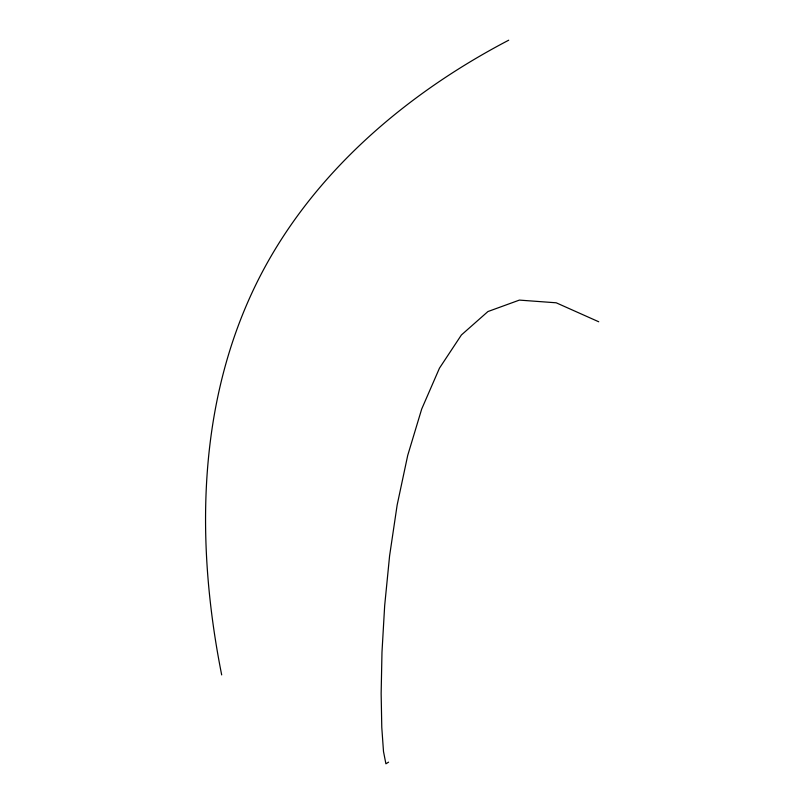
<?xml version="1.0" encoding="UTF-8"?>
<svg xmlns="http://www.w3.org/2000/svg" width="804" height="804" viewBox="0 0 804 804"><rect width="100%" height="100%" fill="white"/><g stroke="black" fill="none" stroke-linecap="round" stroke-linejoin="round"><path stroke-width="1.21" d="M388.603 762.142L385.9 763.8L383.498 751.479L381.779 727.339L381.146 693.53L381.98 652.235L384.674 605.613L389.598 555.815L397.156 505.002L407.728 455.355L421.698 409.025L439.466 368.162L461.416 334.956L487.927 311.55L519.384 300.103L556.197 302.796L598.729 321.771M508.711 40.2C399.447 97.214 301.168 183.252 249.954 297.279C196.749 415.316 196.799 549.896 221.683 674.908"/></g></svg>
